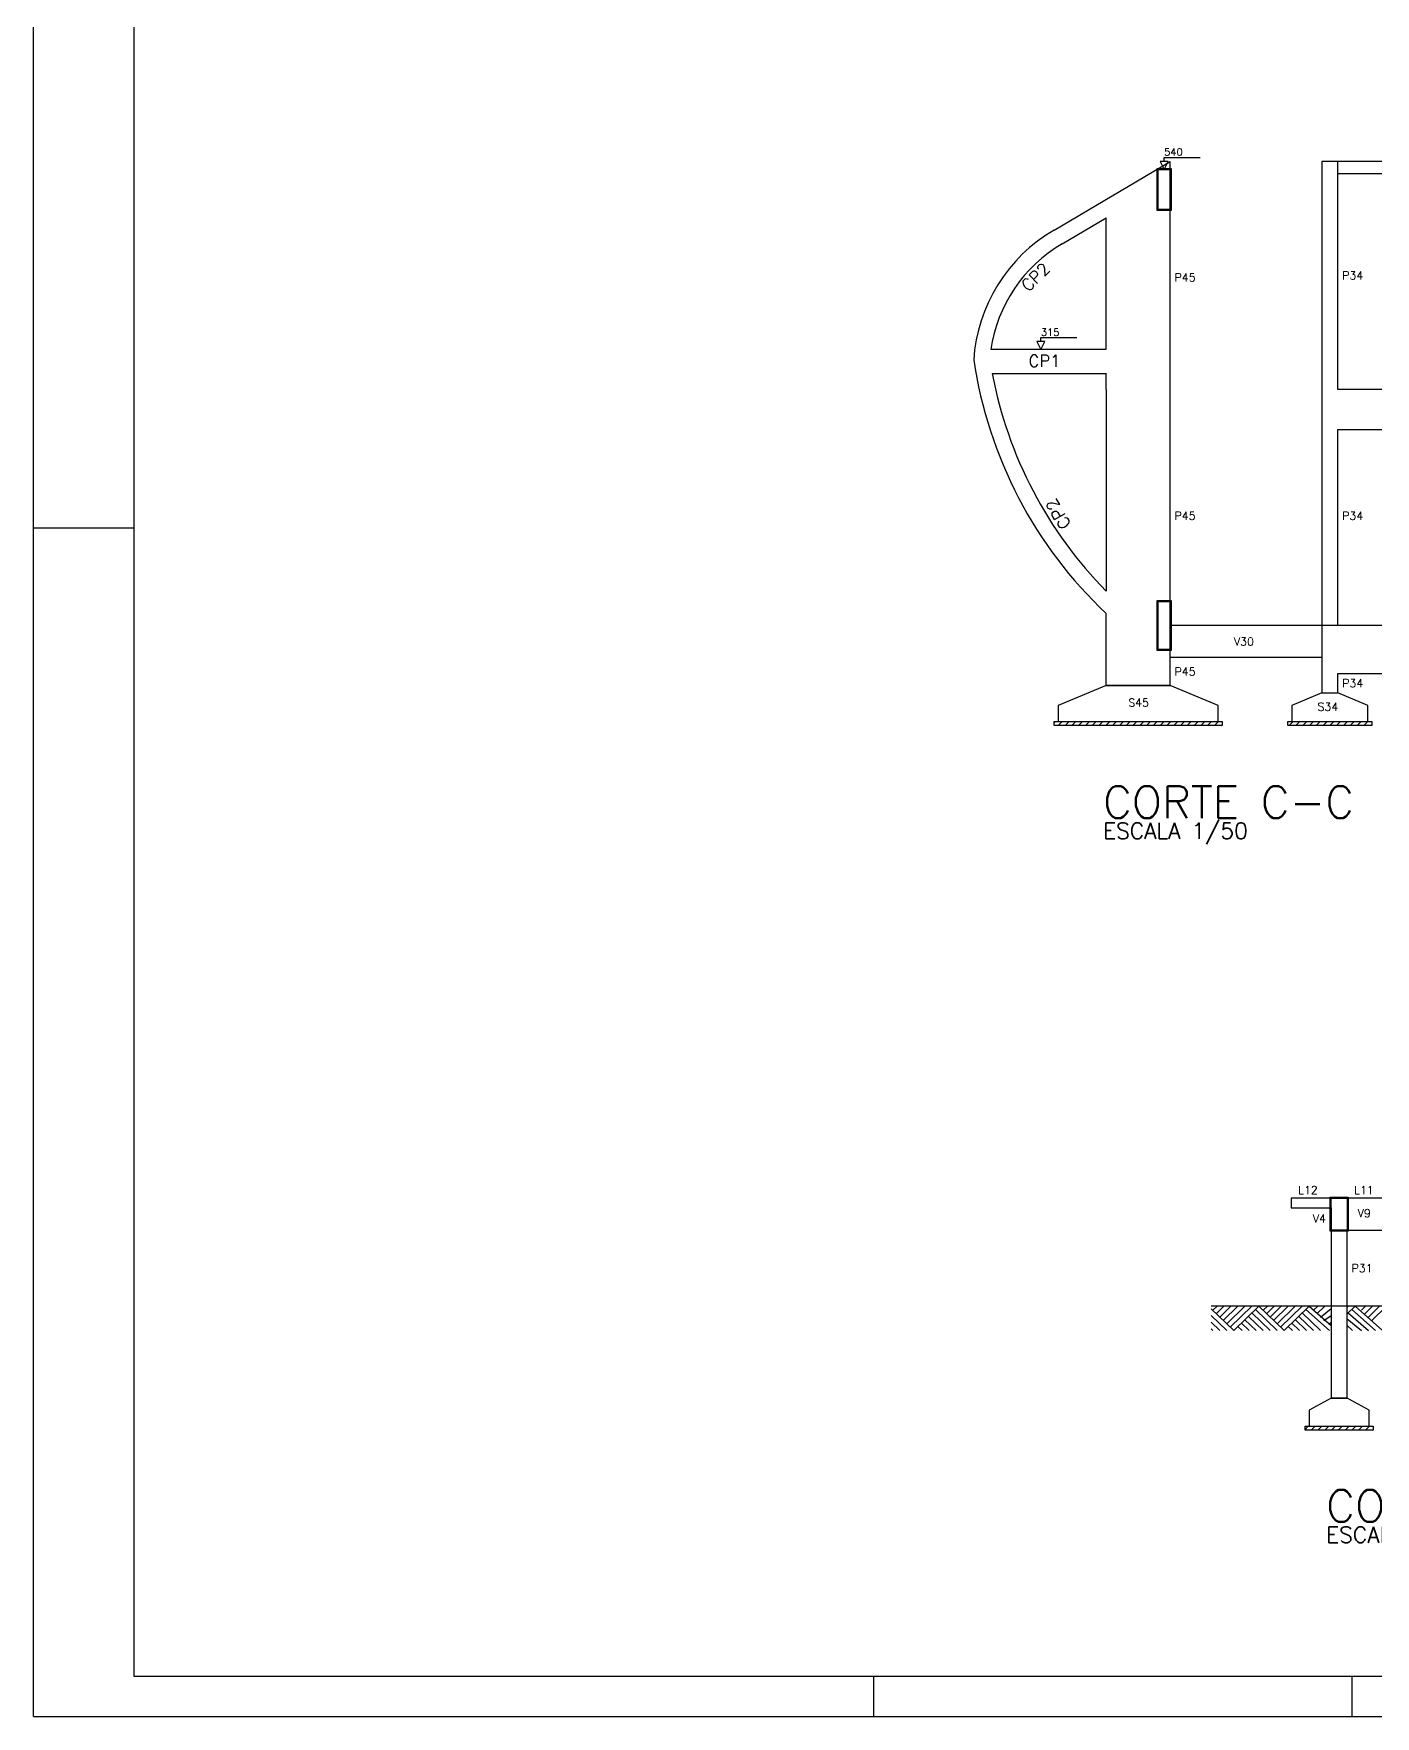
# Model space of a CAD drawing. Extents: x 797 to 1056, y -75 to 15.
# Drawn here: x 972.51 to 989.28, y -75.31 to -54.29 of the extents above; entities that cross this region are included whole.
import ezdxf

# ---------------------------------------------------------------- set-up
doc = ezdxf.new("R2010")
doc.units = 0
doc.header["$MEASUREMENT"] = 0
for name, color, linetype in [('06', 6, 'CONTINUOUS'), ('1', 2, 'CONTINUOUS'), ('3', 8, 'CONTINUOUS'), ('CERCADURA', 7, 'CONTINUOUS')]:
    doc.layers.add(name, color=color, linetype=linetype)
doc.styles.get("Standard").update_dxf_attribs({"font": 'ROMANS.SHX'})

msp = doc.modelspace()

# ---------------------------------------------------------------- linework, layer by layer
at = {"layer": '06'}
for p, q in [((973.76, -33.763), (973.76, -74.813)), ((973.76, -74.813), (1031.46, -74.813))]:
    msp.add_line(p, q, dxfattribs=at)
at = {"layer": '1', "linetype": 'Continuous'}
for p, q in [((985.262, -56.742), (986.711, -55.884)), ((986.711, -61.684), (986.711, -55.884)), ((1007.756, -55.884), (988.606, -55.884)), ((988.606, -55.884), (988.606, -58.734)), ((988.806, -58.734), (988.806, -55.884)), ((988.806, -56.034), (993.344, -56.034)), ((985.364, -56.914), (985.911, -56.59)), ((985.911, -58.229), (985.911, -56.59)), ((985.911, -58.236), (984.471, -58.236)), ((984.488, -58.536), (985.911, -58.536)), ((985.911, -58.734), (985.911, -58.529)), ((985.911, -58.734), (985.911, -61.255)), ((986.711, -62.424), (986.711, -61.384)), ((985.911, -62.424), (985.911, -61.534)), ((988.606, -61.684), (986.711, -61.684)), ((988.606, -62.084), (986.711, -62.084)), ((988.723, -68.959), (988.723, -69.239)), ((988.723, -69.239), (988.723, -71.339)), ((988.923, -71.339), (988.923, -69.239)), ((1007.373, -70.189), (987.223, -70.189)), ((987.223, -70.22), (987.506, -70.492)), ((987.244, -70.24), (987.297, -70.189)), ((987.287, -70.282), (987.384, -70.189)), ((987.331, -70.324), (987.471, -70.189)), ((987.374, -70.366), (987.558, -70.189)), ((987.418, -70.408), (987.645, -70.189)), ((987.462, -70.45), (987.733, -70.189)), ((987.82, -70.189), (987.506, -70.492)), ((987.82, -70.189), (988.135, -70.492)), ((987.873, -70.24), (987.926, -70.189)), ((987.917, -70.282), (988.013, -70.189)), ((987.96, -70.324), (988.1, -70.189)), ((988.004, -70.366), (988.187, -70.189)), ((988.048, -70.408), (988.275, -70.189)), ((988.091, -70.45), (988.362, -70.189)), ((988.45, -70.189), (988.135, -70.492)), ((988.45, -70.189), (988.723, -70.429)), ((988.503, -70.24), (988.556, -70.189)), ((988.546, -70.282), (988.643, -70.189)), ((988.59, -70.324), (988.723, -70.219)), ((988.923, -70.285), (989.023, -70.189)), ((988.923, -70.201), (988.936, -70.189)), ((989.023, -70.189), (989.363, -70.492)), ((989.101, -70.24), (989.154, -70.189)), ((989.145, -70.282), (989.241, -70.189)), ((989.188, -70.324), (989.328, -70.189)), ((989.232, -70.366), (989.415, -70.189)), ((987.223, -70.303), (987.42, -70.492)), ((987.223, -70.387), (987.332, -70.492)), ((987.602, -70.399), (987.699, -70.492)), ((987.646, -70.357), (987.787, -70.492)), ((987.69, -70.315), (987.874, -70.492)), ((987.734, -70.272), (987.962, -70.492)), ((987.777, -70.23), (988.049, -70.492)), ((988.232, -70.399), (988.329, -70.492)), ((988.276, -70.357), (988.416, -70.492)), ((988.319, -70.315), (988.504, -70.492)), ((988.363, -70.272), (988.591, -70.492)), ((988.407, -70.23), (988.704, -70.492)), ((988.633, -70.366), (988.723, -70.303)), ((988.702, -70.408), (988.723, -70.387)), ((988.923, -70.345), (989.101, -70.492)), ((988.923, -70.43), (988.988, -70.492)), ((988.936, -70.273), (989.188, -70.492)), ((988.98, -70.231), (989.276, -70.492)), ((987.223, -70.472), (987.245, -70.492)), ((987.559, -70.441), (987.612, -70.492)), ((988.188, -70.441), (988.241, -70.492)), ((988.723, -71.339), (988.923, -71.339))]:
    msp.add_line(p, q, dxfattribs=at)
for points in [[(986.549, -55.972), (986.724, -55.972), (986.724, -56.497), (986.549, -56.497), (986.549, -55.972)], [(986.561, -55.984), (986.711, -55.984), (986.711, -56.484), (986.561, -56.484), (986.561, -55.984)], [(988.606, -58.734), (988.606, -61.684)], [(993.344, -58.734), (988.806, -58.734)], [(988.806, -61.68), (988.806, -61.684), (988.806, -59.234)], [(988.806, -59.234), (993.344, -59.234)], [(986.549, -61.372), (986.724, -61.372), (986.724, -61.997), (986.549, -61.997), (986.549, -61.372)], [(986.561, -61.384), (986.711, -61.384), (986.711, -61.984), (986.561, -61.984), (986.561, -61.384)], [(988.806, -61.684), (988.606, -61.684), (988.606, -62.524)], [(993.344, -61.684), (988.806, -61.684)], [(986.711, -62.434), (985.911, -62.434), (985.311, -62.684), (985.311, -62.884), (987.311, -62.884), (987.311, -62.684), (986.711, -62.434), (985.911, -62.434), (986.711, -62.434)], [(985.911, -62.434), (986.711, -62.434), (986.711, -62.424)], [(985.911, -62.424), (985.911, -62.434)], [(988.806, -62.524), (988.806, -62.284)], [(988.806, -62.284), (993.344, -62.284)], [(988.606, -62.524), (988.231, -62.684), (988.231, -62.884), (989.181, -62.884), (989.181, -62.684), (988.806, -62.524)], [(988.606, -62.524), (988.806, -62.524)], [(985.261, -62.884), (987.361, -62.884), (987.361, -62.934), (985.261, -62.934), (985.261, -62.884)], [(988.181, -62.884), (989.231, -62.884), (989.231, -62.934), (988.181, -62.934), (988.181, -62.884)], [(988.723, -68.839), (988.223, -68.839), (988.223, -68.959)], [(988.223, -68.959), (988.723, -68.959)], [(988.711, -68.826), (988.936, -68.826), (988.936, -69.251), (988.711, -69.251), (988.711, -68.826)], [(989.423, -68.839), (988.923, -68.839), (988.723, -68.839)], [(988.723, -68.839), (988.923, -68.839), (988.923, -69.239), (988.723, -69.239), (988.723, -68.839)], [(988.723, -69.239), (988.923, -69.239)], [(988.723, -69.239), (988.923, -69.239), (989.423, -69.239)], [(988.923, -71.339), (988.723, -71.339), (988.448, -71.489), (988.448, -71.689), (988.723, -71.689), (988.923, -71.689), (989.198, -71.689), (989.198, -71.489), (988.923, -71.339), (988.723, -71.339), (988.923, -71.339)], [(988.398, -71.689), (989.248, -71.689), (989.248, -71.739), (988.398, -71.739), (988.398, -71.689)]]:
    msp.add_lwpolyline(points, dxfattribs=at)
for centre, radius, start, end in [((986.282, -58.497), 2.03, 120.1692, 176.2677), ((986.282, -58.497), 1.83, 120.1692, 171.8091), ((989.657, -57.562), 5.459, 188.4311, 226.6734), ((989.657, -57.562), 5.259, 190.6707, 224.5936)]:
    msp.add_arc(centre, radius, start, end, dxfattribs=at)
at = {"layer": '3', "linetype": 'Continuous'}
for p, q in [((986.686, -55.884), (986.586, -55.884)), ((986.586, -55.884), (986.636, -55.984)), ((986.636, -55.884), (986.636, -55.834)), ((986.636, -55.834), (987.086, -55.834)), ((986.636, -55.984), (986.686, -55.884)), ((985.145, -58.136), (985.045, -58.136)), ((985.045, -58.136), (985.095, -58.236)), ((985.095, -58.136), (985.095, -58.086)), ((985.095, -58.086), (985.545, -58.086)), ((985.095, -58.236), (985.145, -58.136)), ((985.261, -62.901), (985.278, -62.884)), ((985.313, -62.934), (985.363, -62.884)), ((985.398, -62.934), (985.448, -62.884)), ((985.483, -62.934), (985.533, -62.884)), ((985.568, -62.934), (985.618, -62.884)), ((985.652, -62.934), (985.702, -62.884)), ((985.737, -62.934), (985.787, -62.884)), ((985.822, -62.934), (985.872, -62.884)), ((985.907, -62.934), (985.957, -62.884)), ((985.992, -62.934), (986.042, -62.884)), ((986.077, -62.934), (986.127, -62.884)), ((986.162, -62.934), (986.212, -62.884)), ((986.246, -62.934), (986.296, -62.884)), ((986.331, -62.934), (986.381, -62.884)), ((986.416, -62.934), (986.466, -62.884)), ((986.501, -62.934), (986.551, -62.884)), ((986.586, -62.934), (986.636, -62.884)), ((986.671, -62.934), (986.721, -62.884)), ((986.756, -62.934), (986.806, -62.884)), ((986.84, -62.934), (986.89, -62.884)), ((986.925, -62.934), (986.975, -62.884)), ((987.01, -62.934), (987.06, -62.884)), ((987.095, -62.934), (987.145, -62.884)), ((987.18, -62.934), (987.23, -62.884)), ((987.265, -62.934), (987.315, -62.884)), ((987.35, -62.934), (987.361, -62.923)), ((988.198, -62.934), (988.248, -62.884)), ((988.283, -62.934), (988.333, -62.884)), ((988.368, -62.934), (988.418, -62.884)), ((988.453, -62.934), (988.503, -62.884)), ((988.537, -62.934), (988.587, -62.884)), ((988.622, -62.934), (988.672, -62.884)), ((988.707, -62.934), (988.757, -62.884)), ((988.792, -62.934), (988.842, -62.884)), ((988.877, -62.934), (988.927, -62.884)), ((988.962, -62.934), (989.012, -62.884)), ((989.047, -62.934), (989.097, -62.884)), ((989.131, -62.934), (989.181, -62.884)), ((989.216, -62.934), (989.231, -62.919)), ((988.398, -71.728), (988.438, -71.689)), ((988.473, -71.739), (988.523, -71.689)), ((988.558, -71.739), (988.608, -71.689)), ((988.643, -71.739), (988.693, -71.689)), ((988.728, -71.739), (988.778, -71.689)), ((988.812, -71.739), (988.862, -71.689)), ((988.897, -71.739), (988.947, -71.689)), ((988.982, -71.739), (989.032, -71.689)), ((989.067, -71.739), (989.117, -71.689)), ((989.152, -71.739), (989.202, -71.689)), ((989.237, -71.739), (989.248, -71.727))]:
    msp.add_line(p, q, dxfattribs=at)
at = {"layer": 'CERCADURA'}
for p, q in [((972.51, -75.313), (972.51, -33.263)), ((972.51, -60.463), (973.76, -60.463)), ((983.01, -75.313), (983.01, -74.813)), ((988.985, -75.313), (988.985, -74.813)), ((972.51, -75.313), (1031.96, -75.313))]:
    msp.add_line(p, q, dxfattribs=at)

# ---------------------------------------------------------------- texts
at = {"layer": '1', "linetype": 'Continuous'}
for rotation, p in [(45, (984.941, -57.522)), (120, (985.478, -60.423))]:
    msp.add_text('CP2', height=0.15, rotation=rotation, dxfattribs=at).set_placement(p)
for s, height, p in [('P45', 0.1, (986.767, -57.384)), ('P34', 0.1, (988.862, -57.359)), ('CP1', 0.15, (984.942, -58.453)), ('P45', 0.1, (986.767, -60.362)), ('P34', 0.1, (988.862, -60.362)), ('V30', 0.1, (987.509, -61.934)), ('P45', 0.1, (986.767, -62.309)), ('P34', 0.1, (988.862, -62.454)), ('S45', 0.1, (986.189, -62.697)), ('S34', 0.1, (988.554, -62.749)), ('ESCALA 1/50', 0.2, (985.873, -64.349)), ('L12', 0.1, (988.311, -68.787)), ('L11', 0.1, (989.011, -68.787)), ('V4', 0.1, (988.495, -69.144)), ('V9', 0.1, (989.056, -69.077)), ('P31', 0.1, (988.979, -69.764)), ('ESCALA 1/50', 0.2, (988.661, -73.144))]:
    msp.add_text(s, height=height, dxfattribs=at).set_placement(p)
at = {"layer": '1', "color": 5, "linetype": 'Continuous'}
for s, p in [('CORTE C-C', (985.873, -64.089)), ('CORTE D-D', (988.661, -72.884))]:
    msp.add_text(s, height=0.4, dxfattribs=at).set_placement(p)
at = {"layer": '3', "linetype": 'Continuous'}
for s, p in [('540', (986.636, -55.812)), ('315', (985.095, -58.064))]:
    msp.add_text(s, height=0.09, dxfattribs=at).set_placement(p)

doc.saveas('drawing.dxf')
